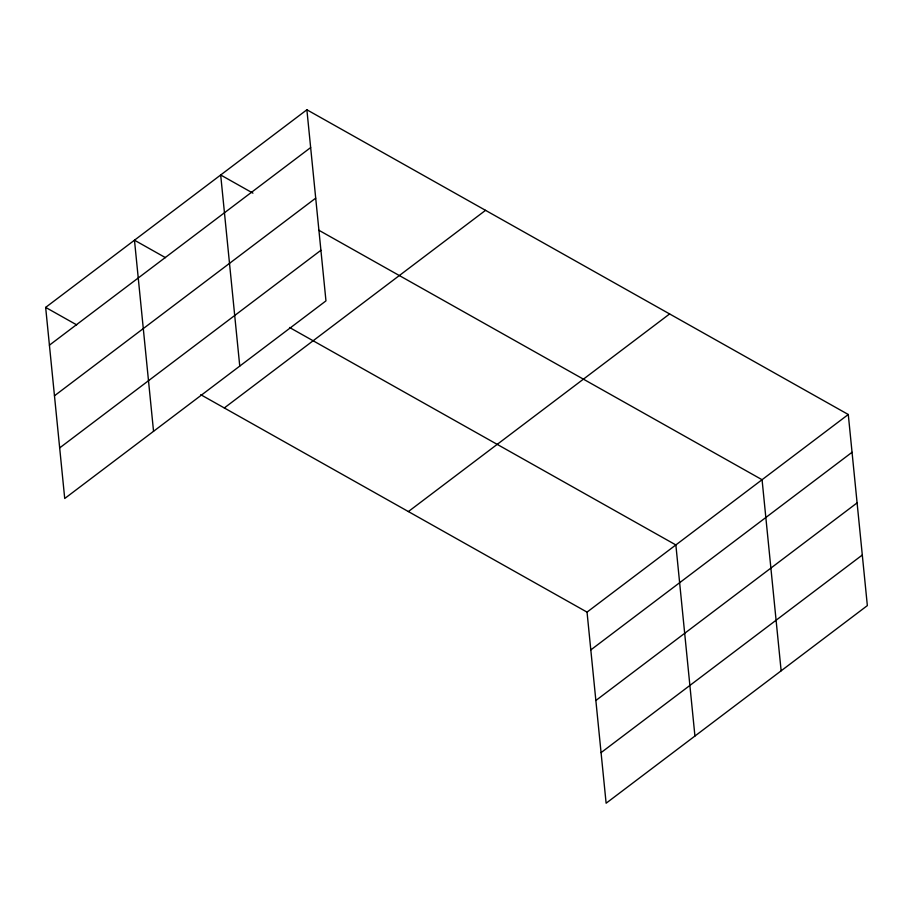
<?xml version="1.0" encoding="UTF-8"?>
<svg xmlns="http://www.w3.org/2000/svg" width="913" height="913" viewBox="0 0 913 913"><rect width="100%" height="100%" fill="white"/><g stroke="black" fill="none" stroke-linecap="round" stroke-linejoin="round"><path stroke-width="1.37" d="M306.882 109.777L325.964 300.879L64.72 498.498L45.65 307.396L306.882 109.777L848.28 414.502L867.35 605.604L606.118 803.223L587.036 612.121L200.734 394.69M49.416 345.171L310.66 147.564M54.472 395.774L315.704 198.155M59.676 447.895L320.908 250.288M224.313 407.951L485.545 210.332M408.385 511.565L669.617 313.946M587.036 612.121L848.28 414.502M590.814 649.908L852.046 452.289M595.858 700.499L857.102 502.88M601.062 752.632L862.306 555.013M252.935 193.145L220.684 174.988L239.754 366.09M318.694 230.156L762.07 479.724L781.14 670.815M165.493 257.66L134.473 240.199L153.544 431.301M289.558 327.493L675.86 544.935L694.93 736.038M45.65 307.396L76.669 324.857"/></g></svg>
